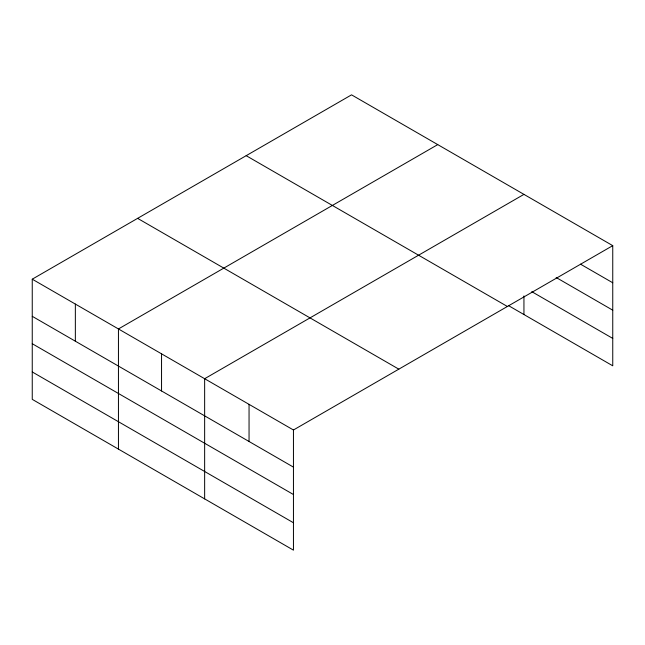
<?xml version="1.0" encoding="UTF-8"?>
<svg xmlns="http://www.w3.org/2000/svg" width="645" height="645" viewBox="0 0 645 645"><rect width="100%" height="100%" fill="white"/><g stroke="black" fill="none" stroke-linecap="round" stroke-linejoin="round"><path stroke-width="0.97" d="M32.25 279.188L293.451 429.989L293.451 550.153L32.25 399.352L32.25 279.188L351.549 94.847L612.75 245.648L612.75 365.812L508.421 305.577M437.745 144.609L118.446 328.95L118.446 449.113M523.942 194.379L204.642 378.72L204.642 498.883M293.451 429.989L612.75 245.648M580.532 264.176L612.75 282.776M556.159 277.503L612.75 310.181M531.778 291.661L612.75 338.407M246.18 155.679L507.381 306.48M137.619 218.357L398.82 369.158M32.25 316.316L293.451 467.125M32.25 343.721L293.451 494.522M32.25 371.947L293.451 522.756M523.942 295.942L523.942 314.534M249.051 404.359L249.051 441.486M161.548 353.839L161.548 390.967M75.352 304.069L75.352 341.197"/></g></svg>
